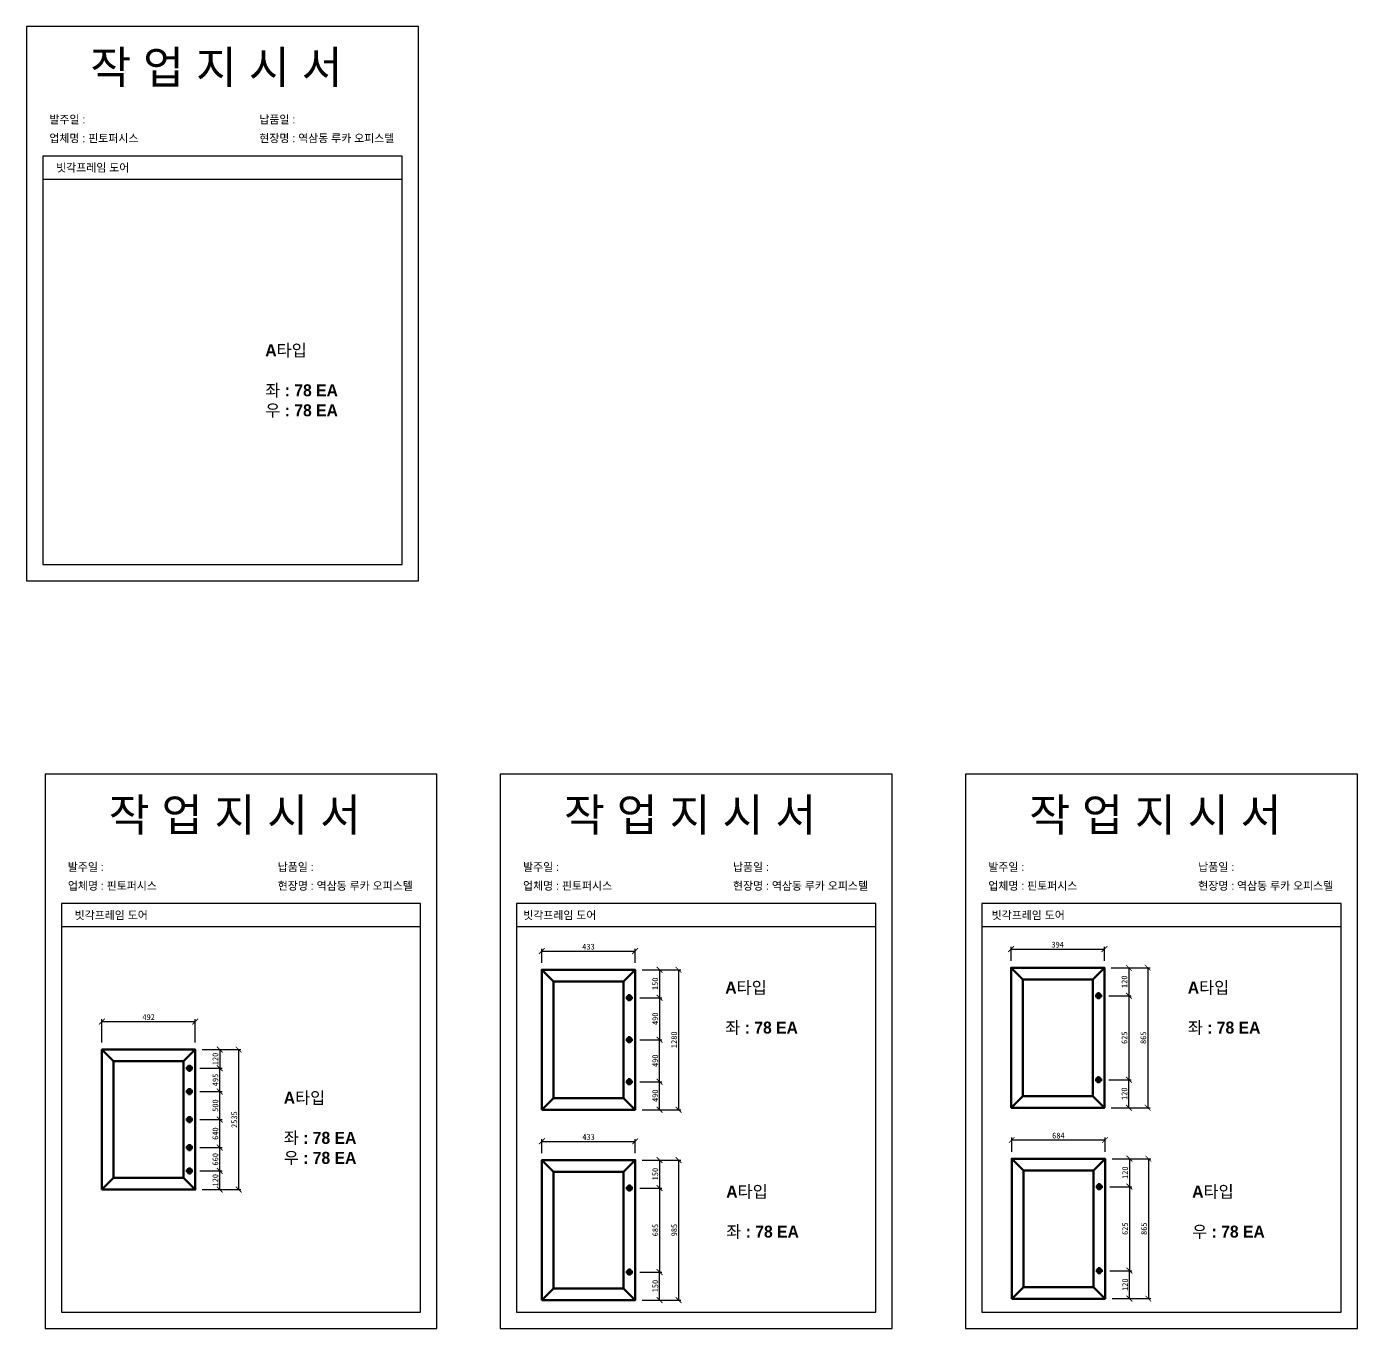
# Model space of a CAD drawing. Header units: millimetres. Extents: x -44117 to 256353, y -2095463 to 65325.
# Drawn here: x 5419 to 11124, y 2293 to 7873 of the extents above; entities that cross this region are included whole.
import ezdxf

# ---------------------------------------------------------------- set-up
doc = ezdxf.new("R2010")
doc.units = ezdxf.units.MM
doc.header["$LTSCALE"] = 10
doc.layers.add('Layer1', color=7, linetype='Continuous', lineweight=70)
doc.dimstyles.new('ISO-25', dxfattribs={"dimtxt": 2.5, "dimasz": 2.5, "dimexe": 1, "dimexo": 1, "dimtad": 1, "dimtxsty": 'Standard', "dimblk": 'ARCHTICK', "dimcen": 2.5, "dimadec": 0, "dimazin": 0, "dimtfac": 1, "dimtmove": 0, "dimatfit": 3, "dimfxl": 0, "dimarcsym": 0})

# ---------------------------------------------------------------- blocks, each defined once
blk = doc.blocks.new('_ArchTick')
at = {"color": 0, "linetype": 'ByBlock', "const_width": 0.15}
blk.add_lwpolyline([(-0.5, -0.5), (0.5, 0.5)], dxfattribs=at)
blk = doc.blocks.new('*D29')
at = {"color": 0, "lineweight": -2}
for p, q in [((5741.7, 3517.8), (5741.7, 3618.3)), ((5741.7, 3608.3), (6141.7, 3608.3)), ((6141.7, 3517.8), (6141.7, 3618.3))]:
    blk.add_line(p, q, dxfattribs=at)
at = {"layer": 'Defpoints', "color": 0}
for p in [(6141.7, 3608.3), (5741.7, 3487.8), (6141.7, 3487.8)]:
    blk.add_point(p, dxfattribs=at)
at = {"color": 0, "lineweight": -2, "xscale": 25, "yscale": 25, "zscale": 25, "rotation": 180}
blk.add_blockref('_ArchTick', (5741.7, 3608.3), dxfattribs=at)
at = {"color": 0, "lineweight": -2, "xscale": 25, "yscale": 25, "zscale": 25}
blk.add_blockref('_ArchTick', (6141.7, 3608.3), dxfattribs=at)
at = {"color": 0, "insert": (5941.7, 3627), "char_height": 25, "attachment_point": 5}
blk.add_mtext('492', dxfattribs=at)
blk = doc.blocks.new('*D30')
at = {"color": 0, "lineweight": -2}
for p, q in [((6161.7, 2967.8), (6256.5, 2967.8)), ((6246.5, 2887.8), (6246.5, 2967.8)), ((6171.7, 2887.8), (6256.5, 2887.8))]:
    blk.add_line(p, q, dxfattribs=at)
at = {"layer": 'Defpoints', "color": 0}
for p in [(6131.7, 2967.8), (6246.5, 2967.8), (6141.7, 2887.8)]:
    blk.add_point(p, dxfattribs=at)
at = {"color": 0, "lineweight": -2, "xscale": 25, "yscale": 25, "zscale": 25}
for p, rotation in [((6246.5, 2967.8), 90), ((6246.5, 2887.8), 270)]:
    blk.add_blockref('_ArchTick', p, dxfattribs=dict(at, rotation=rotation))
at = {"color": 0, "insert": (6227.8, 2927.8), "char_height": 25, "attachment_point": 5, "rotation": 90}
blk.add_mtext('120', dxfattribs=at)
blk = doc.blocks.new('*D31')
at = {"color": 0, "lineweight": -2}
for p, q in [((6171.7, 3487.8), (6256.5, 3487.8)), ((6246.5, 3487.8), (6246.5, 3407.8)), ((6161.7, 3407.8), (6256.5, 3407.8))]:
    blk.add_line(p, q, dxfattribs=at)
at = {"layer": 'Defpoints', "color": 0}
for p in [(6141.7, 3487.8), (6131.7, 3407.8), (6246.5, 3407.8)]:
    blk.add_point(p, dxfattribs=at)
at = {"color": 0, "lineweight": -2, "xscale": 25, "yscale": 25, "zscale": 25}
for p, rotation in [((6246.5, 3487.8), 90), ((6246.5, 3407.8), 270)]:
    blk.add_blockref('_ArchTick', p, dxfattribs=dict(at, rotation=rotation))
at = {"color": 0, "insert": (6227.8, 3447.8), "char_height": 25, "attachment_point": 5, "rotation": 90}
blk.add_mtext('120', dxfattribs=at)
blk = doc.blocks.new('*D28')
at = {"color": 0, "lineweight": -2}
for p, q in [((6171.7, 3487.8), (6337.6, 3487.8)), ((6327.6, 3487.8), (6327.6, 2887.8)), ((6171.7, 2887.8), (6337.6, 2887.8))]:
    blk.add_line(p, q, dxfattribs=at)
at = {"layer": 'Defpoints', "color": 0}
for p in [(6141.7, 3487.8), (6141.7, 2887.8), (6327.6, 2887.8)]:
    blk.add_point(p, dxfattribs=at)
at = {"color": 0, "lineweight": -2, "xscale": 25, "yscale": 25, "zscale": 25}
for p, rotation in [((6327.6, 3487.8), 90), ((6327.6, 2887.8), 270)]:
    blk.add_blockref('_ArchTick', p, dxfattribs=dict(at, rotation=rotation))
at = {"color": 0, "insert": (6308.8, 3187.8), "char_height": 25, "attachment_point": 5, "rotation": 90}
blk.add_mtext('2535', dxfattribs=at)
blk = doc.blocks.new('*D32')
at = {"color": 0, "lineweight": -2}
for p, q in [((6161.7, 3067.8), (6256.5, 3067.8)), ((6246.5, 2967.8), (6246.5, 3067.8)), ((6161.7, 2967.8), (6256.5, 2967.8))]:
    blk.add_line(p, q, dxfattribs=at)
at = {"layer": 'Defpoints', "color": 0}
for p in [(6131.7, 3067.8), (6246.5, 3067.8), (6131.7, 2967.8)]:
    blk.add_point(p, dxfattribs=at)
at = {"color": 0, "lineweight": -2, "xscale": 25, "yscale": 25, "zscale": 25}
for p, rotation in [((6246.5, 3067.8), 90), ((6246.5, 2967.8), 270)]:
    blk.add_blockref('_ArchTick', p, dxfattribs=dict(at, rotation=rotation))
at = {"color": 0, "insert": (6227.8, 3017.8), "char_height": 25, "attachment_point": 5, "rotation": 90}
blk.add_mtext('660', dxfattribs=at)
blk = doc.blocks.new('*D33')
at = {"color": 0, "lineweight": -2}
for p, q in [((6161.7, 3187.8), (6256.5, 3187.8)), ((6246.5, 3067.8), (6246.5, 3187.8)), ((6161.7, 3067.8), (6256.5, 3067.8))]:
    blk.add_line(p, q, dxfattribs=at)
at = {"layer": 'Defpoints', "color": 0}
for p in [(6131.7, 3187.8), (6246.5, 3187.8), (6131.7, 3067.8)]:
    blk.add_point(p, dxfattribs=at)
at = {"color": 0, "lineweight": -2, "xscale": 25, "yscale": 25, "zscale": 25}
for p, rotation in [((6246.5, 3187.8), 90), ((6246.5, 3067.8), 270)]:
    blk.add_blockref('_ArchTick', p, dxfattribs=dict(at, rotation=rotation))
at = {"color": 0, "insert": (6227.8, 3127.8), "char_height": 25, "attachment_point": 5, "rotation": 90}
blk.add_mtext('640', dxfattribs=at)
blk = doc.blocks.new('*D34')
at = {"color": 0, "lineweight": -2}
for p, q in [((6161.7, 3307.8), (6256.5, 3307.8)), ((6246.5, 3187.8), (6246.5, 3307.8)), ((6161.7, 3187.8), (6256.5, 3187.8))]:
    blk.add_line(p, q, dxfattribs=at)
at = {"layer": 'Defpoints', "color": 0}
for p in [(6131.7, 3307.8), (6246.5, 3307.8), (6131.7, 3187.8)]:
    blk.add_point(p, dxfattribs=at)
at = {"color": 0, "lineweight": -2, "xscale": 25, "yscale": 25, "zscale": 25}
for p, rotation in [((6246.5, 3307.8), 90), ((6246.5, 3187.8), 270)]:
    blk.add_blockref('_ArchTick', p, dxfattribs=dict(at, rotation=rotation))
at = {"color": 0, "insert": (6227.8, 3247.8), "char_height": 25, "attachment_point": 5, "rotation": 90}
blk.add_mtext('500', dxfattribs=at)
blk = doc.blocks.new('*D35')
at = {"color": 0, "lineweight": -2}
for p, q in [((6161.7, 3407.8), (6256.5, 3407.8)), ((6246.5, 3307.8), (6246.5, 3407.8)), ((6161.7, 3307.8), (6256.5, 3307.8))]:
    blk.add_line(p, q, dxfattribs=at)
at = {"layer": 'Defpoints', "color": 0}
for p in [(6131.7, 3407.8), (6246.5, 3407.8), (6131.7, 3307.8)]:
    blk.add_point(p, dxfattribs=at)
at = {"color": 0, "lineweight": -2, "xscale": 25, "yscale": 25, "zscale": 25}
for p, rotation in [((6246.5, 3407.8), 90), ((6246.5, 3307.8), 270)]:
    blk.add_blockref('_ArchTick', p, dxfattribs=dict(at, rotation=rotation))
at = {"color": 0, "insert": (6227.8, 3357.8), "char_height": 25, "attachment_point": 5, "rotation": 90}
blk.add_mtext('495', dxfattribs=at)
blk = doc.blocks.new('*D38')
at = {"color": 0, "lineweight": -2}
for p, q in [((7627.4, 3860), (7627.4, 3920.3)), ((7627.4, 3910.3), (8027.4, 3910.3)), ((8027.4, 3860), (8027.4, 3920.3))]:
    blk.add_line(p, q, dxfattribs=at)
at = {"layer": 'Defpoints', "color": 0}
for p in [(8027.4, 3910.3), (7627.4, 3830), (8027.4, 3830)]:
    blk.add_point(p, dxfattribs=at)
at = {"color": 0, "lineweight": -2, "xscale": 25, "yscale": 25, "zscale": 25, "rotation": 180}
blk.add_blockref('_ArchTick', (7627.4, 3910.3), dxfattribs=at)
at = {"color": 0, "lineweight": -2, "xscale": 25, "yscale": 25, "zscale": 25}
blk.add_blockref('_ArchTick', (8027.4, 3910.3), dxfattribs=at)
at = {"color": 0, "insert": (7827.4, 3929), "char_height": 25, "attachment_point": 5}
blk.add_mtext('433', dxfattribs=at)
blk = doc.blocks.new('*D39')
at = {"color": 0, "lineweight": -2}
for p, q in [((8047.4, 3350), (8142.2, 3350)), ((8132.2, 3230), (8132.2, 3350)), ((8057.4, 3230), (8142.2, 3230))]:
    blk.add_line(p, q, dxfattribs=at)
at = {"layer": 'Defpoints', "color": 0}
for p in [(8017.4, 3350), (8132.2, 3350), (8027.4, 3230)]:
    blk.add_point(p, dxfattribs=at)
at = {"color": 0, "lineweight": -2, "xscale": 25, "yscale": 25, "zscale": 25}
for p, rotation in [((8132.2, 3350), 90), ((8132.2, 3230), 270)]:
    blk.add_blockref('_ArchTick', p, dxfattribs=dict(at, rotation=rotation))
at = {"color": 0, "insert": (8113.5, 3290), "char_height": 25, "attachment_point": 5, "rotation": 90}
blk.add_mtext('490', dxfattribs=at)
blk = doc.blocks.new('*D40')
at = {"color": 0, "lineweight": -2}
for p, q in [((8057.4, 3830), (8142.2, 3830)), ((8132.2, 3830), (8132.2, 3710)), ((8047.4, 3710), (8142.2, 3710))]:
    blk.add_line(p, q, dxfattribs=at)
at = {"layer": 'Defpoints', "color": 0}
for p in [(8027.4, 3830), (8017.4, 3710), (8132.2, 3710)]:
    blk.add_point(p, dxfattribs=at)
at = {"color": 0, "lineweight": -2, "xscale": 25, "yscale": 25, "zscale": 25}
for p, rotation in [((8132.2, 3830), 90), ((8132.2, 3710), 270)]:
    blk.add_blockref('_ArchTick', p, dxfattribs=dict(at, rotation=rotation))
at = {"color": 0, "insert": (8113.5, 3770), "char_height": 25, "attachment_point": 5, "rotation": 90}
blk.add_mtext('150', dxfattribs=at)
blk = doc.blocks.new('*D36')
at = {"color": 0, "lineweight": -2}
for p, q in [((8057.4, 3830), (8223.3, 3830)), ((8213.3, 3830), (8213.3, 3230)), ((8057.4, 3230), (8223.3, 3230))]:
    blk.add_line(p, q, dxfattribs=at)
at = {"layer": 'Defpoints', "color": 0}
for p in [(8027.4, 3830), (8027.4, 3230), (8213.3, 3230)]:
    blk.add_point(p, dxfattribs=at)
at = {"color": 0, "lineweight": -2, "xscale": 25, "yscale": 25, "zscale": 25}
for p, rotation in [((8213.3, 3830), 90), ((8213.3, 3230), 270)]:
    blk.add_blockref('_ArchTick', p, dxfattribs=dict(at, rotation=rotation))
at = {"color": 0, "insert": (8194.5, 3530), "char_height": 25, "attachment_point": 5, "rotation": 90}
blk.add_mtext('1280', dxfattribs=at)
blk = doc.blocks.new('*D41')
at = {"color": 0, "lineweight": -2}
for p, q in [((8047.4, 3530), (8142.2, 3530)), ((8132.2, 3350), (8132.2, 3530)), ((8047.4, 3350), (8142.2, 3350))]:
    blk.add_line(p, q, dxfattribs=at)
at = {"layer": 'Defpoints', "color": 0}
for p in [(8017.4, 3530), (8132.2, 3530), (8017.4, 3350)]:
    blk.add_point(p, dxfattribs=at)
at = {"color": 0, "lineweight": -2, "xscale": 25, "yscale": 25, "zscale": 25}
for p, rotation in [((8132.2, 3530), 90), ((8132.2, 3350), 270)]:
    blk.add_blockref('_ArchTick', p, dxfattribs=dict(at, rotation=rotation))
at = {"color": 0, "insert": (8113.5, 3440), "char_height": 25, "attachment_point": 5, "rotation": 90}
blk.add_mtext('490', dxfattribs=at)
blk = doc.blocks.new('*D37')
at = {"color": 0, "lineweight": -2}
for p, q in [((8047.4, 3710), (8142.2, 3710)), ((8132.2, 3710), (8132.2, 3530)), ((8047.4, 3530), (8142.2, 3530))]:
    blk.add_line(p, q, dxfattribs=at)
at = {"layer": 'Defpoints', "color": 0}
for p in [(8017.4, 3710), (8017.4, 3530), (8132.2, 3530)]:
    blk.add_point(p, dxfattribs=at)
at = {"color": 0, "lineweight": -2, "xscale": 25, "yscale": 25, "zscale": 25}
for p, rotation in [((8132.2, 3710), 90), ((8132.2, 3530), 270)]:
    blk.add_blockref('_ArchTick', p, dxfattribs=dict(at, rotation=rotation))
at = {"color": 0, "insert": (8113.5, 3620), "char_height": 25, "attachment_point": 5, "rotation": 90}
blk.add_mtext('490', dxfattribs=at)
blk = doc.blocks.new('*D43')
at = {"color": 0, "lineweight": -2}
for p, q in [((7627.7, 3044.1), (7627.7, 3104.4)), ((7627.7, 3094.4), (8027.7, 3094.4)), ((8027.7, 3044.1), (8027.7, 3104.4))]:
    blk.add_line(p, q, dxfattribs=at)
at = {"layer": 'Defpoints', "color": 0}
for p in [(8027.7, 3094.4), (7627.7, 3014.1), (8027.7, 3014.1)]:
    blk.add_point(p, dxfattribs=at)
at = {"color": 0, "lineweight": -2, "xscale": 25, "yscale": 25, "zscale": 25, "rotation": 180}
blk.add_blockref('_ArchTick', (7627.7, 3094.4), dxfattribs=at)
at = {"color": 0, "lineweight": -2, "xscale": 25, "yscale": 25, "zscale": 25}
blk.add_blockref('_ArchTick', (8027.7, 3094.4), dxfattribs=at)
at = {"color": 0, "insert": (7827.7, 3113.1), "char_height": 25, "attachment_point": 5}
blk.add_mtext('433', dxfattribs=at)
blk = doc.blocks.new('*D44')
at = {"color": 0, "lineweight": -2}
for p, q in [((8047.7, 2534.1), (8142.5, 2534.1)), ((8132.5, 2414.1), (8132.5, 2534.1)), ((8057.7, 2414.1), (8142.5, 2414.1))]:
    blk.add_line(p, q, dxfattribs=at)
at = {"layer": 'Defpoints', "color": 0}
for p in [(8017.7, 2534.1), (8132.5, 2534.1), (8027.7, 2414.1)]:
    blk.add_point(p, dxfattribs=at)
at = {"color": 0, "lineweight": -2, "xscale": 25, "yscale": 25, "zscale": 25}
for p, rotation in [((8132.5, 2534.1), 90), ((8132.5, 2414.1), 270)]:
    blk.add_blockref('_ArchTick', p, dxfattribs=dict(at, rotation=rotation))
at = {"color": 0, "insert": (8113.8, 2474.1), "char_height": 25, "attachment_point": 5, "rotation": 90}
blk.add_mtext('150', dxfattribs=at)
blk = doc.blocks.new('*D45')
at = {"color": 0, "lineweight": -2}
for p, q in [((8057.7, 3014.1), (8142.5, 3014.1)), ((8132.5, 3014.1), (8132.5, 2894.1)), ((8047.7, 2894.1), (8142.5, 2894.1))]:
    blk.add_line(p, q, dxfattribs=at)
at = {"layer": 'Defpoints', "color": 0}
for p in [(8027.7, 3014.1), (8017.7, 2894.1), (8132.5, 2894.1)]:
    blk.add_point(p, dxfattribs=at)
at = {"color": 0, "lineweight": -2, "xscale": 25, "yscale": 25, "zscale": 25}
for p, rotation in [((8132.5, 3014.1), 90), ((8132.5, 2894.1), 270)]:
    blk.add_blockref('_ArchTick', p, dxfattribs=dict(at, rotation=rotation))
at = {"color": 0, "insert": (8113.8, 2954.1), "char_height": 25, "attachment_point": 5, "rotation": 90}
blk.add_mtext('150', dxfattribs=at)
blk = doc.blocks.new('*D42')
at = {"color": 0, "lineweight": -2}
for p, q in [((8057.7, 3014.1), (8223.6, 3014.1)), ((8213.6, 3014.1), (8213.6, 2414.1)), ((8057.7, 2414.1), (8223.6, 2414.1))]:
    blk.add_line(p, q, dxfattribs=at)
at = {"layer": 'Defpoints', "color": 0}
for p in [(8027.7, 3014.1), (8027.7, 2414.1), (8213.6, 2414.1)]:
    blk.add_point(p, dxfattribs=at)
at = {"color": 0, "lineweight": -2, "xscale": 25, "yscale": 25, "zscale": 25}
for p, rotation in [((8213.6, 3014.1), 90), ((8213.6, 2414.1), 270)]:
    blk.add_blockref('_ArchTick', p, dxfattribs=dict(at, rotation=rotation))
at = {"color": 0, "insert": (8194.8, 2714.1), "char_height": 25, "attachment_point": 5, "rotation": 90}
blk.add_mtext('985', dxfattribs=at)
blk = doc.blocks.new('*D46')
at = {"color": 0, "lineweight": -2}
for p, q in [((8047.7, 2894.1), (8142.5, 2894.1)), ((8132.5, 2894.1), (8132.5, 2534.1)), ((8047.7, 2534.1), (8142.5, 2534.1))]:
    blk.add_line(p, q, dxfattribs=at)
at = {"layer": 'Defpoints', "color": 0}
for p in [(8017.7, 2894.1), (8017.7, 2534.1), (8132.5, 2534.1)]:
    blk.add_point(p, dxfattribs=at)
at = {"color": 0, "lineweight": -2, "xscale": 25, "yscale": 25, "zscale": 25}
for p, rotation in [((8132.5, 2894.1), 90), ((8132.5, 2534.1), 270)]:
    blk.add_blockref('_ArchTick', p, dxfattribs=dict(at, rotation=rotation))
at = {"color": 0, "insert": (8113.8, 2714.1), "char_height": 25, "attachment_point": 5, "rotation": 90}
blk.add_mtext('685', dxfattribs=at)
blk = doc.blocks.new('*D48')
at = {"color": 0, "lineweight": -2}
for p, q in [((9638.9, 3868.7), (9638.9, 3928.9)), ((9638.9, 3918.9), (10038.9, 3918.9)), ((10038.9, 3868.7), (10038.9, 3928.9))]:
    blk.add_line(p, q, dxfattribs=at)
at = {"layer": 'Defpoints', "color": 0}
for p in [(10038.9, 3918.9), (9638.9, 3838.7), (10038.9, 3838.7)]:
    blk.add_point(p, dxfattribs=at)
at = {"color": 0, "lineweight": -2, "xscale": 25, "yscale": 25, "zscale": 25, "rotation": 180}
blk.add_blockref('_ArchTick', (9638.9, 3918.9), dxfattribs=at)
at = {"color": 0, "lineweight": -2, "xscale": 25, "yscale": 25, "zscale": 25}
blk.add_blockref('_ArchTick', (10038.9, 3918.9), dxfattribs=at)
at = {"color": 0, "insert": (9838.9, 3937.7), "char_height": 25, "attachment_point": 5}
blk.add_mtext('394', dxfattribs=at)
blk = doc.blocks.new('*D49')
at = {"color": 0, "lineweight": -2}
for p, q in [((10058.9, 3358.7), (10153.8, 3358.7)), ((10143.8, 3238.7), (10143.8, 3358.7)), ((10068.9, 3238.7), (10153.8, 3238.7))]:
    blk.add_line(p, q, dxfattribs=at)
at = {"layer": 'Defpoints', "color": 0}
for p in [(10028.9, 3358.7), (10143.8, 3358.7), (10038.9, 3238.7)]:
    blk.add_point(p, dxfattribs=at)
at = {"color": 0, "lineweight": -2, "xscale": 25, "yscale": 25, "zscale": 25}
for p, rotation in [((10143.8, 3358.7), 90), ((10143.8, 3238.7), 270)]:
    blk.add_blockref('_ArchTick', p, dxfattribs=dict(at, rotation=rotation))
at = {"color": 0, "insert": (10125, 3298.7), "char_height": 25, "attachment_point": 5, "rotation": 90}
blk.add_mtext('120', dxfattribs=at)
blk = doc.blocks.new('*D50')
at = {"color": 0, "lineweight": -2}
for p, q in [((10068.9, 3838.7), (10153.8, 3838.7)), ((10143.8, 3838.7), (10143.8, 3718.7)), ((10058.9, 3718.7), (10153.8, 3718.7))]:
    blk.add_line(p, q, dxfattribs=at)
at = {"layer": 'Defpoints', "color": 0}
for p in [(10038.9, 3838.7), (10028.9, 3718.7), (10143.8, 3718.7)]:
    blk.add_point(p, dxfattribs=at)
at = {"color": 0, "lineweight": -2, "xscale": 25, "yscale": 25, "zscale": 25}
for p, rotation in [((10143.8, 3838.7), 90), ((10143.8, 3718.7), 270)]:
    blk.add_blockref('_ArchTick', p, dxfattribs=dict(at, rotation=rotation))
at = {"color": 0, "insert": (10125, 3778.7), "char_height": 25, "attachment_point": 5, "rotation": 90}
blk.add_mtext('120', dxfattribs=at)
blk = doc.blocks.new('*D47')
at = {"color": 0, "lineweight": -2}
for p, q in [((10068.9, 3838.7), (10234.9, 3838.7)), ((10224.9, 3838.7), (10224.9, 3238.7)), ((10068.9, 3238.7), (10234.9, 3238.7))]:
    blk.add_line(p, q, dxfattribs=at)
at = {"layer": 'Defpoints', "color": 0}
for p in [(10038.9, 3838.7), (10038.9, 3238.7), (10224.9, 3238.7)]:
    blk.add_point(p, dxfattribs=at)
at = {"color": 0, "lineweight": -2, "xscale": 25, "yscale": 25, "zscale": 25}
for p, rotation in [((10224.9, 3838.7), 90), ((10224.9, 3238.7), 270)]:
    blk.add_blockref('_ArchTick', p, dxfattribs=dict(at, rotation=rotation))
at = {"color": 0, "insert": (10206.1, 3538.7), "char_height": 25, "attachment_point": 5, "rotation": 90}
blk.add_mtext('865', dxfattribs=at)
blk = doc.blocks.new('*D51')
at = {"color": 0, "lineweight": -2}
for p, q in [((10058.9, 3718.7), (10153.8, 3718.7)), ((10143.8, 3718.7), (10143.8, 3358.7)), ((10058.9, 3358.7), (10153.8, 3358.7))]:
    blk.add_line(p, q, dxfattribs=at)
at = {"layer": 'Defpoints', "color": 0}
for p in [(10028.9, 3718.7), (10028.9, 3358.7), (10143.8, 3358.7)]:
    blk.add_point(p, dxfattribs=at)
at = {"color": 0, "lineweight": -2, "xscale": 25, "yscale": 25, "zscale": 25}
for p, rotation in [((10143.8, 3718.7), 90), ((10143.8, 3358.7), 270)]:
    blk.add_blockref('_ArchTick', p, dxfattribs=dict(at, rotation=rotation))
at = {"color": 0, "insert": (10125, 3538.7), "char_height": 25, "attachment_point": 5, "rotation": 90}
blk.add_mtext('625', dxfattribs=at)
blk = doc.blocks.new('*D53')
at = {"color": 0, "lineweight": -2}
for p, q in [((9641.8, 3050.1), (9641.8, 3110.4)), ((9641.8, 3100.4), (10041.8, 3100.4)), ((10041.8, 3050.1), (10041.8, 3110.4))]:
    blk.add_line(p, q, dxfattribs=at)
at = {"layer": 'Defpoints', "color": 0}
for p in [(10041.8, 3100.4), (9641.8, 3020.1), (10041.8, 3020.1)]:
    blk.add_point(p, dxfattribs=at)
at = {"color": 0, "lineweight": -2, "xscale": 25, "yscale": 25, "zscale": 25, "rotation": 180}
blk.add_blockref('_ArchTick', (9641.8, 3100.4), dxfattribs=at)
at = {"color": 0, "lineweight": -2, "xscale": 25, "yscale": 25, "zscale": 25}
blk.add_blockref('_ArchTick', (10041.8, 3100.4), dxfattribs=at)
at = {"color": 0, "insert": (9841.8, 3119.1), "char_height": 25, "attachment_point": 5}
blk.add_mtext('684', dxfattribs=at)
blk = doc.blocks.new('*D54')
at = {"color": 0, "lineweight": -2}
for p, q in [((10061.8, 2540.1), (10156.6, 2540.1)), ((10146.6, 2420.1), (10146.6, 2540.1)), ((10071.8, 2420.1), (10156.6, 2420.1))]:
    blk.add_line(p, q, dxfattribs=at)
at = {"layer": 'Defpoints', "color": 0}
for p in [(10031.8, 2540.1), (10146.6, 2540.1), (10041.8, 2420.1)]:
    blk.add_point(p, dxfattribs=at)
at = {"color": 0, "lineweight": -2, "xscale": 25, "yscale": 25, "zscale": 25}
for p, rotation in [((10146.6, 2540.1), 90), ((10146.6, 2420.1), 270)]:
    blk.add_blockref('_ArchTick', p, dxfattribs=dict(at, rotation=rotation))
at = {"color": 0, "insert": (10127.9, 2480.1), "char_height": 25, "attachment_point": 5, "rotation": 90}
blk.add_mtext('120', dxfattribs=at)
blk = doc.blocks.new('*D55')
at = {"color": 0, "lineweight": -2}
for p, q in [((10071.8, 3020.1), (10156.6, 3020.1)), ((10146.6, 3020.1), (10146.6, 2900.1)), ((10061.8, 2900.1), (10156.6, 2900.1))]:
    blk.add_line(p, q, dxfattribs=at)
at = {"layer": 'Defpoints', "color": 0}
for p in [(10041.8, 3020.1), (10031.8, 2900.1), (10146.6, 2900.1)]:
    blk.add_point(p, dxfattribs=at)
at = {"color": 0, "lineweight": -2, "xscale": 25, "yscale": 25, "zscale": 25}
for p, rotation in [((10146.6, 3020.1), 90), ((10146.6, 2900.1), 270)]:
    blk.add_blockref('_ArchTick', p, dxfattribs=dict(at, rotation=rotation))
at = {"color": 0, "insert": (10127.9, 2960.1), "char_height": 25, "attachment_point": 5, "rotation": 90}
blk.add_mtext('120', dxfattribs=at)
blk = doc.blocks.new('*D52')
at = {"color": 0, "lineweight": -2}
for p, q in [((10071.8, 3020.1), (10237.7, 3020.1)), ((10227.7, 3020.1), (10227.7, 2420.1)), ((10071.8, 2420.1), (10237.7, 2420.1))]:
    blk.add_line(p, q, dxfattribs=at)
at = {"layer": 'Defpoints', "color": 0}
for p in [(10041.8, 3020.1), (10041.8, 2420.1), (10227.7, 2420.1)]:
    blk.add_point(p, dxfattribs=at)
at = {"color": 0, "lineweight": -2, "xscale": 25, "yscale": 25, "zscale": 25}
for p, rotation in [((10227.7, 3020.1), 90), ((10227.7, 2420.1), 270)]:
    blk.add_blockref('_ArchTick', p, dxfattribs=dict(at, rotation=rotation))
at = {"color": 0, "insert": (10208.9, 2720.1), "char_height": 25, "attachment_point": 5, "rotation": 90}
blk.add_mtext('865', dxfattribs=at)
blk = doc.blocks.new('*D56')
at = {"color": 0, "lineweight": -2}
for p, q in [((10061.8, 2900.1), (10156.6, 2900.1)), ((10146.6, 2900.1), (10146.6, 2540.1)), ((10061.8, 2540.1), (10156.6, 2540.1))]:
    blk.add_line(p, q, dxfattribs=at)
at = {"layer": 'Defpoints', "color": 0}
for p in [(10031.8, 2900.1), (10031.8, 2540.1), (10146.6, 2540.1)]:
    blk.add_point(p, dxfattribs=at)
at = {"color": 0, "lineweight": -2, "xscale": 25, "yscale": 25, "zscale": 25}
for p, rotation in [((10146.6, 2900.1), 90), ((10146.6, 2540.1), 270)]:
    blk.add_blockref('_ArchTick', p, dxfattribs=dict(at, rotation=rotation))
at = {"color": 0, "insert": (10127.9, 2720.1), "char_height": 25, "attachment_point": 5, "rotation": 90}
blk.add_mtext('625', dxfattribs=at)

msp = doc.modelspace()

# ---------------------------------------------------------------- linework, layer by layer
for p, q in [((7028.5689, 7318.21278), (5488.5689, 7318.21278)), ((7028.5689, 7218.21278), (5488.5689, 7218.21278)), ((7107.70757, 4113.52935), (5567.70757, 4113.52935)), ((9059.34146, 4113.52935), (7519.34146, 4113.52935)), ((11053.7589, 4113.52935), (9513.7589, 4113.52935)), ((7107.70757, 4013.52935), (5567.70757, 4013.52935)), ((9059.34146, 4013.52935), (7519.34146, 4013.52935)), ((11053.7589, 4013.52935), (9513.7589, 4013.52935))]:
    msp.add_line(p, q)
for points in [[(5418.5689, 5497.3825), (7098.5689, 5497.3825), (7098.5689, 7873.3825), (5418.5689, 7873.3825)], [(5497.70757, 2292.69908), (7177.70757, 2292.69908), (7177.70757, 4668.69908), (5497.70757, 4668.69908)], [(7449.34146, 2292.69908), (9129.34146, 2292.69908), (9129.34146, 4668.69908), (7449.34146, 4668.69908)], [(9443.7589, 2292.69908), (11123.7589, 2292.69908), (11123.7589, 4668.69908), (9443.7589, 4668.69908)]]:
    msp.add_lwpolyline(points, close=True)
for points in [[(5488.5689, 7318.21278), (5488.5689, 5567.3825), (7028.5689, 5567.3825), (7028.5689, 7318.21278)], [(5567.70757, 4113.52935), (5567.70757, 2362.69908), (7107.70757, 2362.69908), (7107.70757, 4113.52935)], [(7519.34146, 4113.52935), (7519.34146, 2362.69908), (9059.34146, 2362.69908), (9059.34146, 4113.52935)], [(9513.7589, 4113.52935), (9513.7589, 2362.69908), (11053.7589, 2362.69908), (11053.7589, 4113.52935)]]:
    msp.add_lwpolyline(points)
at = {"layer": 'Layer1'}
for p, q in [((7677.37083, 3780.00628), (7627.37083, 3830.00628)), ((7977.37083, 3780.00628), (8027.37083, 3830.00628)), ((9688.93963, 3788.68283), (9638.93963, 3838.68283)), ((9988.93963, 3788.68283), (10038.93963, 3838.68283)), ((8017.37083, 3710.00628), (7987.37083, 3710.00628)), ((8017.37083, 3710.00628), (7987.37083, 3710.00628)), ((8002.37083, 3725.00628), (8002.37083, 3695.00628)), ((10028.93963, 3718.68283), (9998.93963, 3718.68283)), ((10028.93963, 3718.68283), (9998.93963, 3718.68283)), ((10013.93963, 3733.68283), (10013.93963, 3703.68283)), ((8002.37083, 3545.00628), (8002.37083, 3515.00628)), ((5791.67106, 3437.75761), (5741.67106, 3487.75761)), ((6091.67106, 3437.75761), (6141.67106, 3487.75761)), ((8017.37083, 3530.00628), (7987.37083, 3530.00628)), ((8017.37083, 3530.00628), (7987.37083, 3530.00628)), ((6131.67106, 3407.75761), (6101.67106, 3407.75761)), ((6131.67106, 3407.75761), (6101.67106, 3407.75761)), ((6116.67106, 3422.75761), (6116.67106, 3392.75761)), ((10013.93963, 3373.68283), (10013.93963, 3343.68283)), ((6116.67106, 3322.75761), (6116.67106, 3292.75761)), ((8017.37083, 3350.00628), (7987.37083, 3350.00628)), ((8002.37083, 3365.00628), (8002.37083, 3335.00628)), ((10028.93963, 3358.68283), (9998.93963, 3358.68283)), ((6131.67106, 3307.75761), (6101.67106, 3307.75761)), ((6131.67106, 3307.75761), (6101.67106, 3307.75761)), ((7677.37083, 3280.00628), (7627.37083, 3230.00628)), ((8027.37083, 3230.00628), (7977.37083, 3280.00628)), ((9688.93963, 3288.68283), (9638.93963, 3238.68283)), ((10038.93963, 3238.68283), (9988.93963, 3288.68283)), ((6116.67106, 3202.75761), (6116.67106, 3172.75761)), ((6131.67106, 3187.75761), (6101.67106, 3187.75761)), ((6131.67106, 3187.75761), (6101.67106, 3187.75761)), ((6116.67106, 3082.75761), (6116.67106, 3052.75761)), ((6131.67106, 3067.75761), (6101.67106, 3067.75761)), ((6131.67106, 3067.75761), (6101.67106, 3067.75761)), ((6131.67106, 2967.75761), (6101.67106, 2967.75761)), ((6116.67106, 2982.75761), (6116.67106, 2952.75761)), ((7677.66735, 2964.12531), (7627.66735, 3014.12531)), ((7977.66735, 2964.12531), (8027.66735, 3014.12531)), ((9691.76386, 2970.09432), (9641.76386, 3020.09432)), ((9991.76386, 2970.09432), (10041.76386, 3020.09432)), ((5791.67106, 2937.75761), (5741.67106, 2887.75761)), ((6141.67106, 2887.75761), (6091.67106, 2937.75761)), ((10016.76386, 2915.09432), (10016.76386, 2885.09432)), ((8017.66735, 2894.12531), (7987.66735, 2894.12531)), ((8017.66735, 2894.12531), (7987.66735, 2894.12531)), ((8002.66735, 2909.12531), (8002.66735, 2879.12531)), ((10031.76386, 2900.09432), (10001.76386, 2900.09432)), ((10031.76386, 2900.09432), (10001.76386, 2900.09432)), ((8017.66735, 2534.12531), (7987.66735, 2534.12531)), ((8002.66735, 2549.12531), (8002.66735, 2519.12531)), ((10031.76386, 2540.09432), (10001.76386, 2540.09432)), ((10016.76386, 2555.09432), (10016.76386, 2525.09432)), ((7677.66735, 2464.12531), (7627.66735, 2414.12531)), ((8027.66735, 2414.12531), (7977.66735, 2464.12531)), ((9691.76386, 2470.09432), (9641.76386, 2420.09432)), ((10041.76386, 2420.09432), (9991.76386, 2470.09432))]:
    msp.add_line(p, q, dxfattribs=at)
for points in [[(7627.37083, 3230.00628), (8027.37083, 3230.00628), (8027.37083, 3830.00628), (7627.37083, 3830.00628)], [(9638.93963, 3238.68283), (10038.93963, 3238.68283), (10038.93963, 3838.68283), (9638.93963, 3838.68283)], [(7677.37083, 3280.00628), (7977.37083, 3280.00628), (7977.37083, 3780.00628), (7677.37083, 3780.00628)], [(9688.93963, 3288.68283), (9988.93963, 3288.68283), (9988.93963, 3788.68283), (9688.93963, 3788.68283)], [(5741.67106, 2887.75761), (6141.67106, 2887.75761), (6141.67106, 3487.75761), (5741.67106, 3487.75761)], [(5791.67106, 2937.75761), (6091.67106, 2937.75761), (6091.67106, 3437.75761), (5791.67106, 3437.75761)], [(7627.66735, 2414.12531), (8027.66735, 2414.12531), (8027.66735, 3014.12531), (7627.66735, 3014.12531)], [(9641.76386, 2420.09432), (10041.76386, 2420.09432), (10041.76386, 3020.09432), (9641.76386, 3020.09432)], [(9691.76386, 2470.09432), (9991.76386, 2470.09432), (9991.76386, 2970.09432), (9691.76386, 2970.09432)], [(7677.66735, 2464.12531), (7977.66735, 2464.12531), (7977.66735, 2964.12531), (7677.66735, 2964.12531)]]:
    msp.add_lwpolyline(points, close=True, dxfattribs=at)
for centre in [(8002.37083, 3710.00628), (10013.93963, 3718.68283), (8002.37083, 3530.00628), (6116.67106, 3407.75761), (10013.93963, 3358.68283), (6116.67106, 3307.75761), (8002.37083, 3350.00628), (6116.67106, 3187.75761), (6116.67106, 3067.75761), (6116.67106, 2967.75761), (10016.76386, 2900.09432), (8002.66735, 2894.12531), (8002.66735, 2534.12531), (10016.76386, 2540.09432)]:
    msp.add_circle(centre, 10, dxfattribs=at)

# ---------------------------------------------------------------- texts
at = {"attachment_point": 1}
for s, heights, insert, char_height in [('{\\fGulim|b0|i0|c129|p50;작 업 지 시 서}', [-155.84554], (5691.37551, 7769.21999), 140), ('{\\fGulim|b0|i0|c129|p50;발주일 :}', [-38.18216], (5516.16615, 7492.49957), 34.3), ('{\\fGulim|b0|i0|c129|p50;납품일 :}', [-37.67976], (6416.14414, 7492.49957), 34.3), ('{\\fGulim|b0|i0|c129|p50;업체명 : 핀토퍼시스}', [-38.2735], (5516.16615, 7411.84339), 34.3), ('{\\fGulim|b0|i0|c129|p50;현장명 : 역삼동 루카 오피스텔}', [-38.31917], (6416.14414, 7411.84339), 34.3), ('{\\fGulim|b0|i0|c129|p50;빗각프레임 도어}', [-38.36485], (5545.12874, 7285.97482), 34.3), ('{\\fGulim|b1|i0|c129|p50;A타입\\P\\P좌 : 78 EA\\P우 : 78 EA}', [-318.15972], (6441.7503, 6511.50989), 51.45), ('{\\fGulim|b0|i0|c129|p50;작 업 지 시 서}', [-155.84554], (5770.51418, 4564.53656), 140), ('{\\fGulim|b0|i0|c129|p50;작 업 지 시 서}', [-155.84554], (7722.14806, 4564.53656), 140), ('{\\fGulim|b0|i0|c129|p50;작 업 지 시 서}', [-155.84554], (9716.56551, 4564.53656), 140), ('{\\fGulim|b0|i0|c129|p50;발주일 :}', [-38.18216], (5595.30482, 4287.81614), 34.3), ('{\\fGulim|b0|i0|c129|p50;납품일 :}', [-37.67976], (6495.2828, 4287.81614), 34.3), ('{\\fGulim|b0|i0|c129|p50;발주일 :}', [-38.18216], (7546.93871, 4287.81614), 34.3), ('{\\fGulim|b0|i0|c129|p50;납품일 :}', [-37.67976], (8446.91669, 4287.81614), 34.3), ('{\\fGulim|b0|i0|c129|p50;발주일 :}', [-38.18216], (9541.35615, 4287.81614), 34.3), ('{\\fGulim|b0|i0|c129|p50;납품일 :}', [-37.67976], (10441.33413, 4287.81614), 34.3), ('{\\fGulim|b0|i0|c129|p50;업체명 : 핀토퍼시스}', [-38.2735], (5595.30482, 4207.15997), 34.3), ('{\\fGulim|b0|i0|c129|p50;현장명 : 역삼동 루카 오피스텔}', [-38.31917], (6495.2828, 4207.15997), 34.3), ('{\\fGulim|b0|i0|c129|p50;업체명 : 핀토퍼시스}', [-38.2735], (7546.93871, 4207.15997), 34.3), ('{\\fGulim|b0|i0|c129|p50;현장명 : 역삼동 루카 오피스텔}', [-38.31917], (8446.91669, 4207.15997), 34.3), ('{\\fGulim|b0|i0|c129|p50;업체명 : 핀토퍼시스}', [-38.2735], (9541.35615, 4207.15997), 34.3), ('{\\fGulim|b0|i0|c129|p50;현장명 : 역삼동 루카 오피스텔}', [-38.31917], (10441.33413, 4207.15997), 34.3), ('{\\fGulim|b0|i0|c129|p50;빗각프레임 도어}', [-38.36485], (5624.26741, 4081.29139), 34.3), ('{\\fGulim|b0|i0|c129|p50;빗각프레임 도어}', [-38.36485], (7547.56699, 4081.29139), 34.3), ('{\\fGulim|b0|i0|c129|p50;빗각프레임 도어}', [-38.36485], (9555.59342, 4081.29139), 34.3), ('{\\fGulim|b1|i0|c129|p50;A타입\\P\\P좌 : 78 EA}', [-230.98056], (8413.75097, 3779.54323), 51.45), ('{\\fGulim|b1|i0|c129|p50;A타입\\P\\P좌 : 78 EA}', [-230.98056], (10396.60383, 3779.54323), 51.45), ('{\\fGulim|b1|i0|c129|p50;A타입\\P\\P좌 : 78 EA\\P우 : 78 EA}', [-318.15972], (6520.88897, 3306.82646), 51.45), ('{\\fGulim|b1|i0|c129|p50;A타입\\P\\P좌 : 78 EA}', [-230.98056], (8417.95725, 2904.81775), 51.45), ('{\\fGulim|b1|i0|c129|p50;A타입\\P\\P우 : 78 EA}', [-230.09583], (10415.43501, 2904.81775), 51.45)]:
    msp.add_mtext_dynamic_manual_height_columns(s, width=3307.3198183, gutter_width=12.5, heights=heights, dxfattribs=dict(at, insert=insert, char_height=char_height))

# ---------------------------------------------------------------- dimensions: what is measured, and where the dimension line sits
for base, p1, p2, text, picture, middle in [((8027.37083, 3910.26608), (7627.37083, 3830.00628), (8027.37083, 3830.00628), '433', '*D38', (7827.37083, 3929.01608)), ((10038.93963, 3918.94263), (9638.93963, 3838.68283), (10038.93963, 3838.68283), '394', '*D48', (9838.93963, 3937.69263)), ((6141.67106, 3608.27721), (5741.67106, 3487.75761), (6141.67106, 3487.75761), '492', '*D29', (5941.67106, 3627.02721)), ((8027.66735, 3094.38511), (7627.66735, 3014.12531), (8027.66735, 3014.12531), '433', '*D43', (7827.66735, 3113.13511)), ((10041.76386, 3100.35412), (9641.76386, 3020.09432), (10041.76386, 3020.09432), '684', '*D53', (9841.76386, 3119.10412))]:
    dim = msp.add_linear_dim(base=base, p1=p1, p2=p2, text=text, dimstyle='ISO-25', override={"dimscale": 10, "dimexo": 3})
    dim.commit()
    dim.dimension.update_dxf_attribs({"geometry": picture, "text_midpoint": middle})
for base, p1, p2, text, override, picture, middle in [((8132.21615, 3710.00628), (8027.37083, 3830.00628), (8017.37083, 3710.00628), '150', {"dimscale": 10, "dimexo": 3}, '*D40', (8113.46615, 3770.00628)), ((8213.29083, 3230.00628), (8027.37083, 3830.00628), (8027.37083, 3230.00628), '1280', {"dimscale": 10, "dimexo": 3}, '*D36', (8194.54083, 3530.00628)), ((10224.85963, 3238.68283), (10038.93963, 3838.68283), (10038.93963, 3238.68283), '865', {"dimscale": 10, "dimexo": 3}, '*D47', (10206.10963, 3538.68283)), ((8132.21615, 3530.00628), (8017.37083, 3710.00628), (8017.37083, 3530.00628), '490', {"dimscale": 10, "dimexo": 3}, '*D37', (8113.46615, 3620.00628)), ((10143.78495, 3358.68283), (10028.93963, 3718.68283), (10028.93963, 3358.68283), '625', {"dimscale": 10, "dimexo": 3}, '*D51', (10125.03495, 3538.68283)), ((8132.21615, 3530.00628), (8017.37083, 3350.00628), (8017.37083, 3530.00628), '490', {"dimscale": 10, "dimexo": 3}, '*D41', (8113.46615, 3440.00628)), ((6246.51638, 3407.75761), (6141.67106, 3487.75761), (6131.67106, 3407.75761), '120', {"dimscale": 10, "dimexo": 3}, '*D31', (6227.76638, 3447.75761)), ((6327.59105, 2887.75761), (6141.67106, 3487.75761), (6141.67106, 2887.75761), '2535', {"dimscale": 10, "dimexo": 3}, '*D28', (6308.84105, 3187.75761)), ((6246.51638, 3407.75761), (6131.67106, 3307.75761), (6131.67106, 3407.75761), '495', {"dimscale": 10, "dimexo": 3, "dimtmove": 1}, '*D35', (6227.76638, 3357.75761)), ((6246.51638, 3307.75761), (6131.67106, 3187.75761), (6131.67106, 3307.75761), '500', {"dimscale": 10, "dimexo": 3, "dimtmove": 1}, '*D34', (6227.76638, 3247.75761)), ((8132.21615, 3350.00628), (8027.37083, 3230.00628), (8017.37083, 3350.00628), '490', {"dimscale": 10, "dimexo": 3}, '*D39', (8113.46615, 3290.00628)), ((6246.51638, 3187.75761), (6131.67106, 3067.75761), (6131.67106, 3187.75761), '640', {"dimscale": 10, "dimexo": 3, "dimtmove": 1}, '*D33', (6227.76638, 3127.75761)), ((6246.51638, 3067.75761), (6131.67106, 2967.75761), (6131.67106, 3067.75761), '660', {"dimscale": 10, "dimexo": 3}, '*D32', (6227.76638, 3017.75761)), ((8132.51266, 2894.12531), (8027.66735, 3014.12531), (8017.66735, 2894.12531), '150', {"dimscale": 10, "dimexo": 3}, '*D45', (8113.76266, 2954.12531)), ((8213.58734, 2414.12531), (8027.66735, 3014.12531), (8027.66735, 2414.12531), '985', {"dimscale": 10, "dimexo": 3}, '*D42', (8194.83734, 2714.12531)), ((10227.68385, 2420.09432), (10041.76386, 3020.09432), (10041.76386, 2420.09432), '865', {"dimscale": 10, "dimexo": 3}, '*D52', (10208.93385, 2720.09432)), ((6246.51638, 2967.75761), (6141.67106, 2887.75761), (6131.67106, 2967.75761), '120', {"dimscale": 10, "dimexo": 3}, '*D30', (6227.76638, 2927.75761)), ((10146.60918, 2540.09432), (10031.76386, 2900.09432), (10031.76386, 2540.09432), '625', {"dimscale": 10, "dimexo": 3}, '*D56', (10127.85918, 2720.09432)), ((8132.51266, 2534.12531), (8017.66735, 2894.12531), (8017.66735, 2534.12531), '685', {"dimscale": 10, "dimexo": 3}, '*D46', (8113.76266, 2714.12531)), ((8132.51266, 2534.12531), (8027.66735, 2414.12531), (8017.66735, 2534.12531), '150', {"dimscale": 10, "dimexo": 3}, '*D44', (8113.76266, 2474.12531))]:
    dim = msp.add_linear_dim(base=base, p1=p1, p2=p2, angle=90, text=text, dimstyle='ISO-25', override=override)
    dim.commit()
    dim.dimension.update_dxf_attribs({"geometry": picture, "text_midpoint": middle})
for base, p1, p2, picture, middle in [((10143.78495, 3718.68283), (10038.93963, 3838.68283), (10028.93963, 3718.68283), '*D50', (10125.03495, 3778.68283)), ((10143.78495, 3358.68283), (10038.93963, 3238.68283), (10028.93963, 3358.68283), '*D49', (10125.03495, 3298.68283)), ((10146.60918, 2900.09432), (10041.76386, 3020.09432), (10031.76386, 2900.09432), '*D55', (10127.85918, 2960.09432)), ((10146.60918, 2540.09432), (10041.76386, 2420.09432), (10031.76386, 2540.09432), '*D54', (10127.85918, 2480.09432))]:
    dim = msp.add_linear_dim(base=base, p1=p1, p2=p2, angle=90, dimstyle='ISO-25', override={"dimscale": 10, "dimexo": 3})
    dim.commit()
    dim.dimension.update_dxf_attribs({"geometry": picture, "text_midpoint": middle})

doc.saveas('drawing.dxf')
